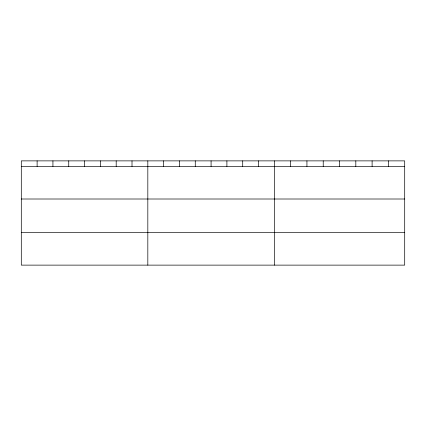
<?xml version="1.0" encoding="UTF-8"?>
<svg xmlns="http://www.w3.org/2000/svg" width="426" height="426" viewBox="0 0 426 426"><rect width="100%" height="100%" fill="white"/><g stroke="black" fill="none" stroke-linecap="round" stroke-linejoin="round"><path stroke-width="0.64" d="M404.7 199.006L404.7 160.874L21.3 160.874L21.3 265.126L404.7 265.126L404.7 199.006L21.3 199.006M21.3 166.438L404.7 166.438M21.3 232.559L404.7 232.559M388.405 160.874L388.405 166.438M372.111 160.874L372.111 166.438M355.817 160.874L355.817 166.438M339.522 160.874L339.522 166.438M323.227 160.874L323.227 166.438M306.933 160.874L306.933 166.438M290.638 160.874L290.638 166.438M274.344 160.874L274.344 265.126M258.529 160.874L258.529 166.438M242.713 160.874L242.713 166.438M226.898 160.874L226.898 166.438M211.083 160.874L211.083 166.438M195.268 160.874L195.268 166.438M179.452 160.874L179.452 166.438M163.637 160.874L163.637 166.438M147.822 160.874L147.822 265.126M132.007 160.874L132.007 166.438M116.191 160.874L116.191 166.438M100.376 160.874L100.376 166.438M84.561 160.874L84.561 166.438M68.746 160.874L68.746 166.438M52.931 160.874L52.931 166.438M37.115 160.874L37.115 166.438"/></g></svg>
